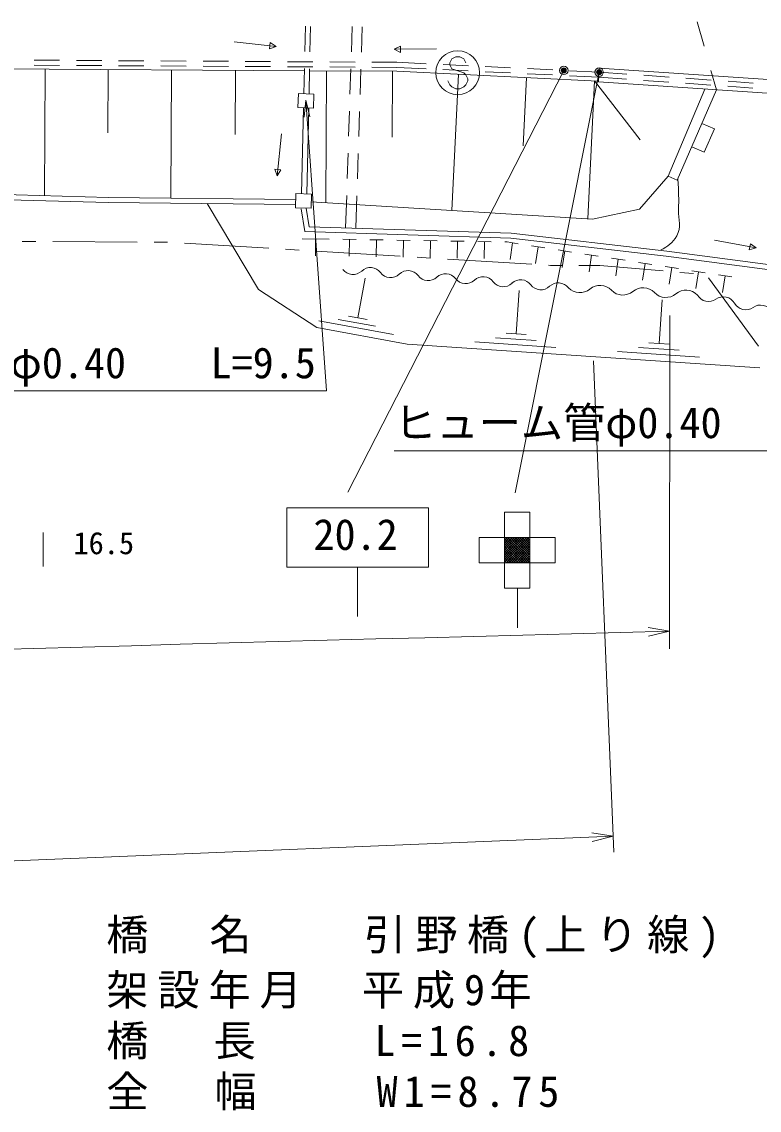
# Model space of a CAD drawing. Units: millimetres, scale not verified. Extents: x 40000 to 680000, y 20000 to 380000.
# Drawn here: x 395159 to 438820, y 232177 to 296647 of the extents above; entities that cross this region are included whole.
import ezdxf
from ezdxf.enums import TextEntityAlignment as Align

# ---------------------------------------------------------------- set-up
doc = ezdxf.new("R2010")
doc.units = ezdxf.units.MM
doc.header["$LTSCALE"] = 1000
doc.header["$PDMODE"] = 32
doc.header["$PDSIZE"] = 500
for name, color, linetype, lineweight in [('M-BGD', 7, 'Continuous', 13), ('M-BMK-ROW', 30, 'Continuous', 13), ('M-STR-HTXT', 7, 'Continuous', 13), ('M-STR-STR1', 1, 'Continuous', 13), ('M-STR-STRC', 7, 'Continuous', 13)]:
    doc.layers.add(name, color=color, linetype=linetype, lineweight=lineweight)
doc.styles.add('ＭＳ ゴシック', font='')
doc.styles.get('ＭＳ ゴシック').set_extended_font_data('MS Gothic')

# ---------------------------------------------------------------- blocks, each defined once
blk = doc.blocks.new('open_arrow')
at = {"color": 0, "linetype": 'Continuous', "lineweight": -2}
blk.add_lwpolyline([(7.5, 1.25), (0, 0), (7.5, -1.25)], dxfattribs=at)

msp = doc.modelspace()

# ---------------------------------------------------------------- linework, layer by layer
at = {"layer": 'M-BGD'}
for p, q in [((411922, 294877), (411957, 296377)), ((412222, 294869), (412256, 296369)), ((414671, 294859), (414720, 296358)), ((415271, 294840), (415320, 296339)), ((407733, 295468), (410217, 295186)), ((409823, 295042), (409866, 295415)), ((409866, 295415), (410217, 295186)), ((410217, 295186), (409823, 295042)), ((417212, 295015), (417585, 295206)), ((419712, 295038), (417212, 295015)), ((417589, 294831), (417212, 295015)), ((417585, 295206), (417589, 294831)), ((395891, 294072), (397391, 294063)), ((395894, 294372), (397394, 294363)), ((398391, 294057), (399891, 294049)), ((398394, 294357), (399894, 294349)), ((400891, 294043), (402391, 294034)), ((400894, 294343), (402394, 294334)), ((403390, 294028), (404890, 294019)), ((403394, 294328), (404894, 294319)), ((405890, 294013), (407390, 294004)), ((405894, 294313), (407394, 294304)), ((408390, 293998), (409890, 293989)), ((408394, 294298), (409894, 294289)), ((410894, 294283), (412394, 294274)), ((413394, 294269), (414894, 294260)), ((415894, 294254), (417368, 294245)), ((417368, 294245), (419107, 294161)), ((420106, 294112), (421604, 294039)), ((422603, 293991), (424102, 293918)), ((388423, 293881), (411896, 293747)), ((396537, 293835), (396495, 286346)), ((400282, 293813), (400261, 290069)), ((404026, 293792), (403983, 286201)), ((407822, 293771), (407800, 289975)), ((410890, 293983), (412390, 293975)), ((411865, 292383), (411899, 293877)), ((412165, 292374), (412199, 293869)), ((413197, 293740), (413152, 285924)), ((413390, 293969), (414890, 293960)), ((414590, 292360), (414639, 293860)), ((415190, 292341), (415239, 293840)), ((415890, 293954), (417360, 293945)), ((417104, 293718), (417082, 289810)), ((417360, 293945), (419094, 293861)), ((420093, 293812), (421591, 293740)), ((421008, 293539), (420615, 285469)), ((422590, 293691), (424089, 293619)), ((425043, 293342), (424846, 289308)), ((425087, 293570), (426586, 293497)), ((425100, 293870), (426599, 293797)), ((427584, 293449), (429319, 293365)), ((427597, 293749), (429337, 293664)), ((429319, 293365), (430968, 293248)), ((429337, 293664), (430989, 293547)), ((431987, 293477), (433483, 293371)), ((429077, 293146), (428680, 284978)), ((429077, 293146), (431766, 289657)), ((431965, 293177), (433462, 293071)), ((434459, 293001), (435955, 292895)), ((434481, 293300), (435977, 293194)), ((436953, 292824), (438449, 292718)), ((436974, 293123), (438471, 293017)), ((433972, 287259), (436290, 292611)), ((411730, 286456), (411846, 291551)), ((412030, 286447), (412146, 291542)), ((414509, 289862), (414558, 291361)), ((415109, 289842), (415157, 291341)), ((436163, 290305), (435429, 290623)), ((435567, 288929), (436163, 290305)), ((410537, 290014), (410281, 287527)), ((414428, 287363), (414477, 288862)), ((415028, 287343), (415076, 288843)), ((434833, 289247), (435567, 288929)), ((410281, 287527), (410132, 287919)), ((410132, 287919), (410505, 287881)), ((410505, 287881), (410281, 287527)), ((433432, 287494), (433972, 287259)), ((414333, 284439), (414395, 286363)), ((414933, 284420), (414995, 286344)), ((409177, 280799), (406130, 285878)), ((411759, 283800), (413359, 283774)), ((412559, 283787), (412543, 282787)), ((414159, 283761), (414959, 283748)), ((414559, 283755), (414543, 282755)), ((415759, 283735), (416559, 283722)), ((416159, 283729), (416142, 282729)), ((417359, 283709), (418158, 283696)), ((417758, 283703), (417742, 282703)), ((418958, 283683), (419758, 283670)), ((419358, 283677), (419342, 282677)), ((436172, 283702), (438631, 283250)), ((420558, 283657), (421358, 283645)), ((420958, 283651), (420942, 282651)), ((422158, 283632), (422958, 283619)), ((422558, 283625), (422542, 282625)), ((423758, 283606), (423893, 283603)), ((423893, 283603), (424550, 283501)), ((424221, 283552), (424068, 282564)), ((425340, 283378), (426131, 283255)), ((425735, 283317), (425582, 282329)), ((426921, 283132), (427712, 283010)), ((427316, 283071), (427163, 282083)), ((438228, 283133), (438296, 283502)), ((438631, 283250), (438228, 283133)), ((438296, 283502), (438631, 283250)), ((428502, 282887), (429293, 282764)), ((428897, 282825), (428744, 281837)), ((430083, 282641), (430874, 282518)), ((430478, 282579), (430325, 281591)), ((431664, 282395), (432455, 282272)), ((432059, 282333), (431906, 281345)), ((433245, 282149), (434036, 282026)), ((433640, 282087), (433487, 281099)), ((434826, 281903), (435617, 281780)), ((435221, 281842), (435068, 280853)), ((415057, 279111), (415491, 281468)), ((436407, 281657), (437198, 281534)), ((436802, 281596), (436649, 280608)), ((424432, 278164), (424605, 280723)), ((432898, 277596), (433073, 280178)), ((415609, 279009), (414504, 279213)), ((417158, 278114), (412739, 278929)), ((416107, 278613), (413898, 279020)), ((425610, 277763), (423210, 277925)), ((425031, 278123), (423832, 278205)), ((426788, 277361), (421989, 277687)), ((434087, 277191), (431666, 277355)), ((433503, 277555), (432293, 277637)), ((435275, 276786), (430434, 277114)), ((396417, 266388), (396417, 264388))]:
    msp.add_line(p, q, dxfattribs=at)
for points in [[(382397, 293838), (382573, 291200), (384338, 288880), (387165, 287183), (390717, 286506), (400270, 286241), (411381, 286123)], [(412197, 293746), (417356, 293716), (429258, 293137)], [(382176, 292649), (382280, 291090), (384134, 288653), (387057, 286898), (390685, 286207), (400264, 285941), (411372, 285823)], [(412295, 285976), (428942, 284962), (431723, 285550), (433432, 287494), (435593, 292658)], [(412002, 285616), (412172, 284507), (424129, 284131), (433355, 283069), (441277, 282010), (443963, 281731)], [(411706, 285570), (411913, 284215), (424107, 283831), (433318, 282771), (441242, 281712), (444362, 281388)], [(438864, 276142), (417968, 277558), (412623, 278544), (409177, 280799)]]:
    msp.add_lwpolyline(points, dxfattribs=at)
for points in [[(411539, 292393), (412456, 292365), (412431, 291534), (411513, 291561)], [(411392, 286466), (412309, 286439), (412283, 285607), (411366, 285635)]]:
    msp.add_lwpolyline(points, close=True, dxfattribs=at)
for centre, radius, start, end in [((414767, 282426), 748, 217.08575, 313.60155), ((415799, 281342), 748, 37.08575, 133.60155), ((416992, 282244), 748, 217.08575, 313.60155), ((418024, 281161), 748, 37.08575, 133.60155), ((419217, 282063), 748, 217.08575, 313.60155), ((420249, 280980), 748, 37.08575, 133.60155), ((421443, 281882), 748, 217.08575, 313.60155), ((422474, 280798), 748, 37.08575, 133.60155), ((423668, 281701), 748, 217.08575, 313.60155), ((424699, 280617), 748, 37.08575, 133.60155), ((426925, 280436), 748, 37.08575, 133.60155), ((425893, 281519), 748, 217.08575, 313.60155), ((428196, 281539), 938, 224.00582, 309.62871), ((429393, 280094), 938, 44.00582, 129.62871), ((430743, 281397), 938, 224.00582, 309.62871), ((431940, 279952), 938, 44.00582, 129.62871), ((433290, 281256), 938, 224.00582, 309.62871), ((434487, 279810), 938, 44.00582, 129.62871), ((435822, 280835), 757, 209.46673, 305.36306), ((436698, 279600), 757, 29.46673, 125.36306), ((438016, 280345), 757, 209.46673, 305.36306), ((438893, 279110), 757, 29.46673, 125.36306)]:
    msp.add_arc(centre, radius, start, end, dxfattribs=at)
msp.add_open_spline([(432980, 283112), (433424, 283357), (433691, 283532), (433937, 283970), (434231, 284493), (434023, 284903), (434042, 285503), (434064, 286222), (434048, 286471), (434008, 287343)], degree=3, knots=[0, 0, 0, 0, 1, 1, 1, 2, 2, 2, 3, 3, 3, 3], dxfattribs=at)
at = {"layer": 'M-BMK-ROW'}
for p, q in [((395190, 283640), (395990, 283635)), ((396990, 283629), (401990, 283600)), ((402990, 283594), (403790, 283589)), ((404788, 283540), (409779, 283236)), ((410777, 283175), (411575, 283126)), ((412574, 283065), (417564, 282761)), ((418562, 282700), (419361, 282651)), ((420359, 282590), (425350, 282286)), ((426348, 282225), (426457, 282218)), ((426457, 282218), (427148, 282217)), ((428148, 282214), (429390, 282211)), ((429390, 282211), (433134, 281889)), ((434130, 281804), (434927, 281735)), ((435827, 281477), (438777, 277440))]:
    msp.add_line(p, q, dxfattribs=at)
at = {"layer": 'M-STR-HTXT'}
for p, q in [((433505, 259515), (433519, 279252)), ((429018, 276559), (430216, 247463)), ((433505, 260545), (432249, 260763)), ((433505, 260545), (432262, 260263)), ((430177, 248404), (281338, 242275)), ((430177, 248404), (428918, 248602)), ((430177, 248404), (428939, 248103))]:
    msp.add_line(p, q, dxfattribs=at)
for points in [[(458718, 294185), (448458, 271236), (417208, 271236)], [(411977, 292006), (413200, 274781), (381950, 274781)]]:
    msp.add_lwpolyline(points, dxfattribs=at)
msp.add_arc((760213, -12557319), 12822026, 91.46006, 93.11713, dxfattribs=at)
at = {"layer": 'M-STR-STR1'}
for p, q in [((435141, 296647), (435552, 295204)), ((435962, 293761), (436290, 292611))]:
    msp.add_line(p, q, dxfattribs=at)
msp.add_lwpolyline([(429354, 293892), (456107, 292094), (456052, 291283), (429300, 293081)], close=True, dxfattribs=at)
at = {"layer": 'M-STR-STRC'}
for p, q in [((420614, 294456), (420496, 294220)), ((420496, 294220), (420496, 294101)), ((420496, 294101), (420614, 293865)), ((420850, 294574), (420614, 294456)), ((421086, 294574), (420850, 294574)), ((421323, 294456), (421086, 294574)), ((421441, 294220), (421323, 294456)), ((427249, 293765), (414463, 268794)), ((420614, 293865), (421323, 293629)), ((421323, 293629), (421441, 293511)), ((421441, 293511), (421559, 293274)), ((429337, 293664), (424362, 268749)), ((420496, 292920), (420377, 293156)), ((420614, 292801), (420496, 292920)), ((420850, 292683), (420614, 292801)), ((421323, 292801), (421086, 292683)), ((421441, 292920), (421323, 292801)), ((421559, 293156), (421441, 292920)), ((421559, 293274), (421559, 293156)), ((421086, 292683), (420850, 292683)), ((410844, 267851), (419244, 267851)), ((410844, 264351), (410844, 267851)), ((419244, 267851), (419244, 264351)), ((423746, 267602), (425246, 267602)), ((423746, 266102), (423746, 267602)), ((425246, 267602), (425246, 266102)), ((422246, 264602), (422246, 266102)), ((422246, 266102), (423746, 266102)), ((423746, 266102), (425246, 266102)), ((423746, 264602), (423746, 266102)), ((423746, 266067), (423781, 266102)), ((423746, 265925), (423922, 266102)), ((423746, 265784), (424063, 266102)), ((423746, 265643), (424205, 266102)), ((423746, 265501), (424346, 266102)), ((423746, 265360), (424488, 266102)), ((423746, 265218), (424629, 266102)), ((423746, 265077), (424770, 266102)), ((423746, 264936), (424912, 266102)), ((423746, 264794), (425053, 266102)), ((423746, 264653), (425195, 266102)), ((425143, 264602), (423746, 265999)), ((425002, 264602), (423746, 265858)), ((424861, 264602), (423746, 265717)), ((425246, 264641), (423785, 266102)), ((423836, 264602), (425246, 266011)), ((425246, 264782), (423926, 266102)), ((423978, 264602), (425246, 265870)), ((425246, 264924), (424068, 266102)), ((424119, 264602), (425246, 265728)), ((425246, 265065), (424209, 266102)), ((425246, 265207), (424350, 266102)), ((425246, 265348), (424492, 266102)), ((425246, 265489), (424633, 266102)), ((425246, 265631), (424775, 266102)), ((425246, 265772), (424916, 266102)), ((425246, 265914), (425058, 266102)), ((425246, 266055), (425199, 266102)), ((425246, 266102), (426746, 266102)), ((425246, 266102), (425246, 264602)), ((426746, 266102), (426746, 264602)), ((424719, 264602), (423746, 265575)), ((424578, 264602), (423746, 265434)), ((424436, 264602), (423746, 265292)), ((424295, 264602), (423746, 265151)), ((424153, 264602), (423746, 265010)), ((424260, 264602), (425246, 265587)), ((424402, 264602), (425246, 265446)), ((424543, 264602), (425246, 265304)), ((424685, 264602), (425246, 265163)), ((424826, 264602), (425246, 265021)), ((419244, 264351), (410844, 264351)), ((415044, 264351), (415044, 261419)), ((423746, 264602), (422246, 264602)), ((424012, 264602), (423746, 264868)), ((423871, 264602), (423746, 264727)), ((423746, 263102), (423746, 264602)), ((425246, 264602), (423746, 264602)), ((424968, 264602), (425246, 264880)), ((425109, 264602), (425246, 264738)), ((426746, 264602), (425246, 264602)), ((425246, 264602), (425246, 263102)), ((425246, 263102), (423746, 263102)), ((424503, 263102), (424503, 260752))]:
    msp.add_line(p, q, dxfattribs=at)
for centre, radius in [((420968, 293629), 1300), ((427249, 293765), 150), ((427249, 293765), 120), ((427249, 293765), 90), ((427249, 293765), 60), ((427249, 293765), 30), ((429337, 293664), 150), ((429337, 293664), 120), ((429337, 293664), 90), ((429337, 293664), 60), ((429337, 293664), 30)]:
    msp.add_circle(centre, radius, dxfattribs=at)
for p in [(427249, 293765), (429337, 293664)]:
    msp.add_point(p, dxfattribs=at)

# ---------------------------------------------------------------- block references
at = {"layer": 'M-STR-HTXT', "xscale": 133, "yscale": 133, "rotation": 274.1}
msp.add_blockref('open_arrow', (411977, 292006), dxfattribs=at)

# ---------------------------------------------------------------- texts
at = {"layer": 'M-BGD', "style": 'ＭＳ ゴシック'}
msp.add_text('16.5', height=1320, dxfattribs=at).set_placement((398219, 264714), align=Align.BOTTOM_LEFT)
at = {"layer": 'M-STR-HTXT', "style": 'ＭＳ ゴシック'}
for p in [(381950, 274981), (417208, 271436)]:
    msp.add_text('ヒューム管φ0.40\u3000\u3000L=9.5', height=1833, dxfattribs=at).set_placement(p, align=Align.BOTTOM_LEFT)
at = {"layer": 'M-STR-HTXT', "char_height": 1833, "attachment_point": 7, "style": 'ＭＳ ゴシック'}
for s, insert in [('\\T1.22;橋\u3000名\u3000\u3000引野橋(上り線)', (400163, 241177)), ('\\T1.21;架設年月\u3000平成9年', (400163, 238177)), ('\\T1.27;橋\u3000長\u3000\u3000L=16.8', (400163, 235177)), ('\\T1.28;全\u3000幅\u3000\u3000W1=8.75', (400163, 232177))]:
    msp.add_mtext(s, dxfattribs=dict(at, insert=insert))
at = {"layer": 'M-STR-STRC', "style": 'ＭＳ ゴシック'}
msp.add_text('20.2', height=1833, dxfattribs=at).set_placement((412430, 264815), align=Align.BOTTOM_LEFT)

doc.saveas('drawing.dxf')
